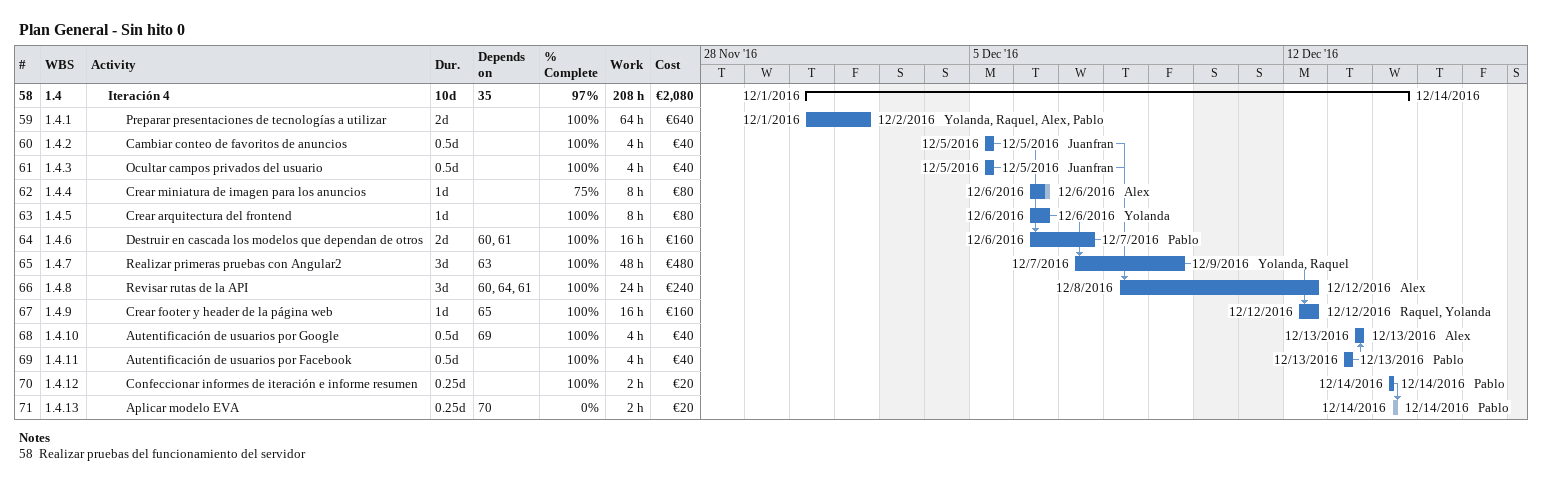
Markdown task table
Plan General - Sin hito 0

| ID | WBS | Task | Duration | Start | Finish | Predecessors | Resources | % complete | Work (h) | Cost (€) |
|---|---|---|---|---|---|---|---|---|---|---|
| 58 | 1.4 | **Iteración 4** | 10d | 2016-12-01 | 2016-12-14 | 35 |  | 97 | 208 | 2080 |
| 59 | 1.4.1 | Preparar presentaciones de tecnologías a utilizar | 2d | 2016-12-01 | 2016-12-02 |  | Yolanda, Raquel, Alex, Pablo | 100 | 64 | 640 |
| 60 | 1.4.2 | Cambiar conteo de favoritos de anuncios | 0.5d | 2016-12-05 | 2016-12-05 |  | Juanfran | 100 | 4 | 40 |
| 61 | 1.4.3 | Ocultar campos privados del usuario | 0.5d | 2016-12-05 | 2016-12-05 |  | Juanfran | 100 | 4 | 40 |
| 62 | 1.4.4 | Crear miniatura de imagen para los anuncios | 1d | 2016-12-06 | 2016-12-06 |  | Alex | 75 | 8 | 80 |
| 63 | 1.4.5 | Crear arquitectura del frontend | 1d | 2016-12-06 | 2016-12-06 |  | Yolanda | 100 | 8 | 80 |
| 64 | 1.4.6 | Destruir en cascada los modelos que dependan de otros | 2d | 2016-12-06 | 2016-12-07 | 60, 61 | Pablo | 100 | 16 | 160 |
| 65 | 1.4.7 | Realizar primeras pruebas con Angular2 | 3d | 2016-12-07 | 2016-12-09 | 63 | Yolanda, Raquel | 100 | 48 | 480 |
| 66 | 1.4.8 | Revisar rutas de la API | 3d | 2016-12-08 | 2016-12-12 | 60, 64, 61 | Alex | 100 | 24 | 240 |
| 67 | 1.4.9 | Crear footer y header de la página web | 1d | 2016-12-12 | 2016-12-12 | 65 | Raquel, Yolanda | 100 | 16 | 160 |
| 68 | 1.4.10 | Autentificación de usuarios por Google | 0.5d | 2016-12-13 | 2016-12-13 | 69 | Alex | 100 | 4 | 40 |
| 69 | 1.4.11 | Autentificación de usuarios por Facebook | 0.5d | 2016-12-13 | 2016-12-13 |  | Pablo | 100 | 4 | 40 |
| 70 | 1.4.12 | Confeccionar informes de iteración e informe resumen | 0.25d | 2016-12-14 | 2016-12-14 |  | Pablo | 100 | 2 | 20 |
| 71 | 1.4.13 | Aplicar modelo EVA | 0.25d | 2016-12-14 | 2016-12-14 | 70 | Pablo | 0 | 2 | 20 |

Notes
- 58: Realizar pruebas del funcionamiento del servidor
